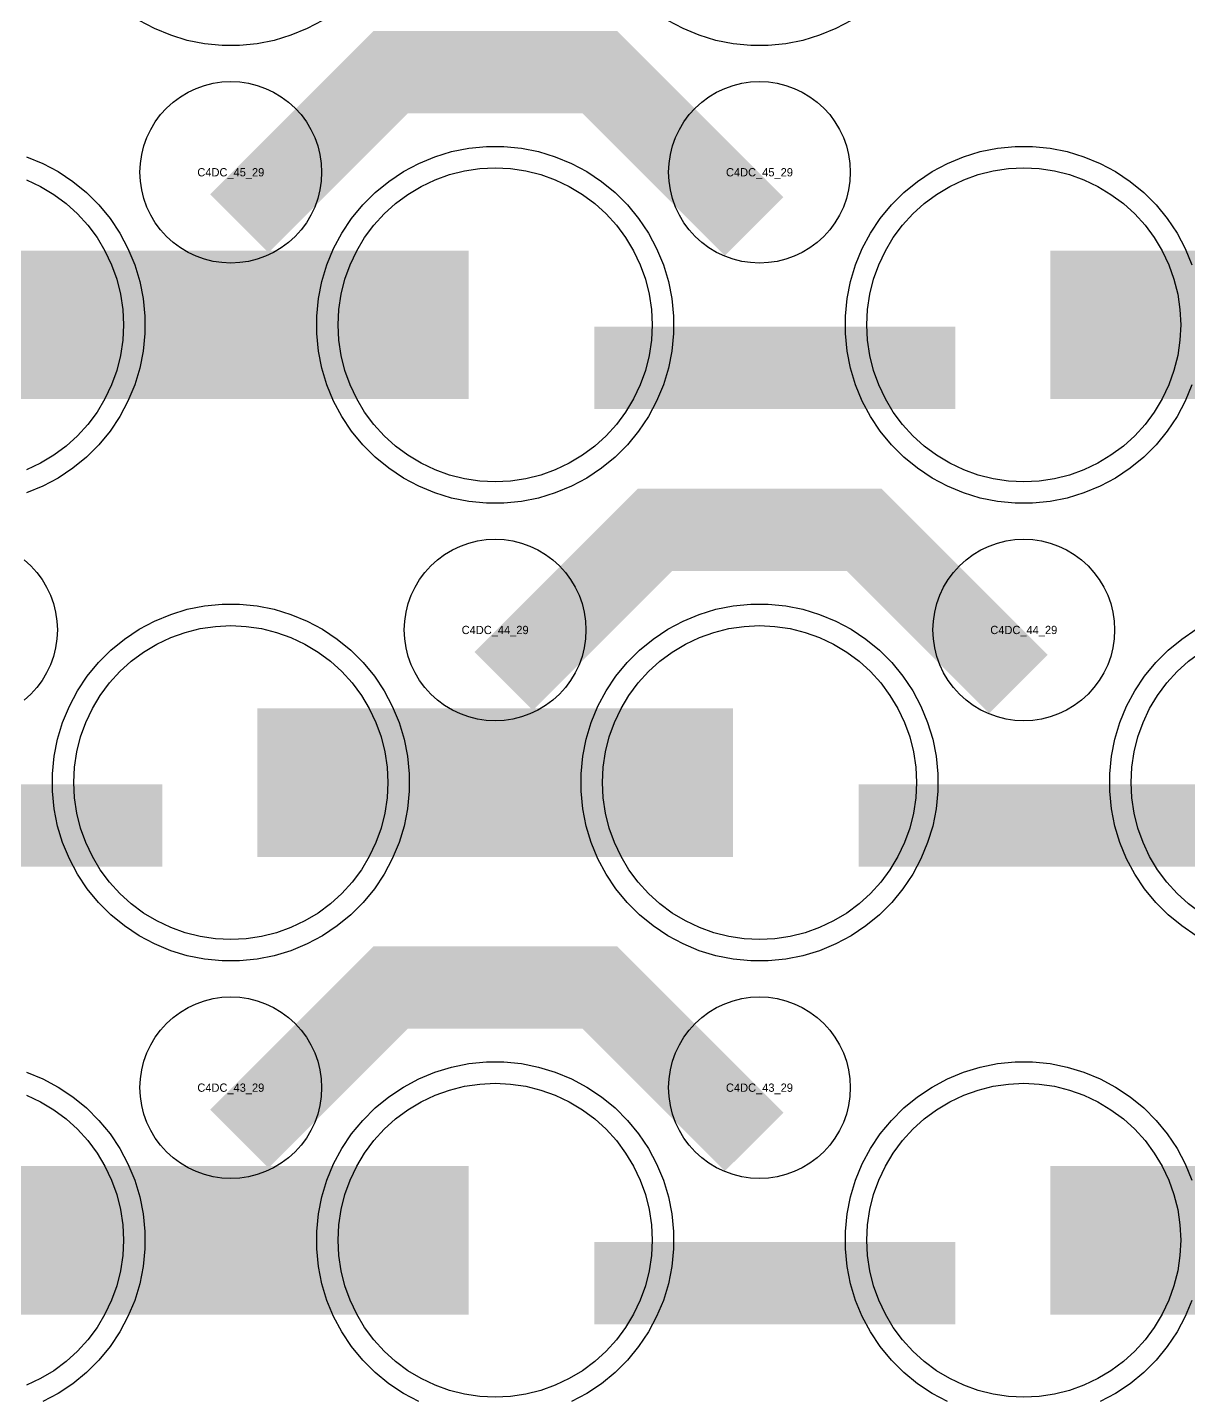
# Model space of a CAD drawing. Extents: x -11880 to 11880, y -14992 to 14992.
# Drawn here: x -2781.5 to -2430.1, y -8929.8 to -8514.2 of the extents above; entities that cross this region are included whole.
import ezdxf
from ezdxf.enums import TextEntityAlignment as Align

# ---------------------------------------------------------------- set-up
doc = ezdxf.new("R2010")
doc.units = 0
doc.header["$MEASUREMENT"] = 0
for name, color, linetype in [('GDS_775_DT_237', 138, 'CONTINUOUS'), ('RDL1_FS', 34, 'CONTINUOUS'), ('RDL_BS', 160, 'CONTINUOUS')]:
    doc.layers.add(name, color=color, linetype=linetype)

msp = doc.modelspace()

# ---------------------------------------------------------------- linework, layer by layer
at = {"layer": 'RDL1_FS'}
for points in [[(-2640, -8651.689), (-2644.657, -8651.46), (-2649.268, -8650.776), (-2653.791, -8649.644), (-2658.181, -8648.072), (-2662.395, -8646.08), (-2666.395, -8643.682), (-2670.14, -8640.904), (-2673.594, -8637.774), (-2676.724, -8634.32), (-2679.502, -8630.575), (-2681.9, -8626.575), (-2683.892, -8622.361), (-2685.464, -8617.971), (-2686.596, -8613.448), (-2687.28, -8608.837), (-2687.509, -8604.18), (-2687.28, -8599.523), (-2686.596, -8594.912), (-2685.464, -8590.389), (-2683.892, -8585.999), (-2681.9, -8581.785), (-2679.502, -8577.785), (-2676.724, -8574.04), (-2673.594, -8570.586), (-2670.14, -8567.456), (-2666.395, -8564.678), (-2662.395, -8562.28), (-2658.181, -8560.288), (-2653.791, -8558.716), (-2649.268, -8557.584), (-2644.657, -8556.9), (-2640, -8556.671), (-2635.343, -8556.9), (-2630.732, -8557.584), (-2626.209, -8558.716), (-2621.819, -8560.288), (-2617.605, -8562.28), (-2613.605, -8564.678), (-2609.86, -8567.456), (-2606.406, -8570.586), (-2603.276, -8574.04), (-2600.498, -8577.785), (-2598.1, -8581.785), (-2596.108, -8585.999), (-2594.536, -8590.389), (-2593.404, -8594.912), (-2592.72, -8599.523), (-2592.491, -8604.18), (-2592.72, -8608.837), (-2593.404, -8613.448), (-2594.536, -8617.971), (-2596.108, -8622.361), (-2598.1, -8626.575), (-2600.498, -8630.575), (-2603.276, -8634.32), (-2606.406, -8637.774), (-2609.86, -8640.904), (-2613.605, -8643.682), (-2617.605, -8646.08), (-2621.819, -8648.072), (-2626.209, -8649.644), (-2630.732, -8650.776), (-2635.343, -8651.46)], [(-2480, -8651.689), (-2484.657, -8651.46), (-2489.268, -8650.776), (-2493.791, -8649.644), (-2498.181, -8648.072), (-2502.395, -8646.08), (-2506.395, -8643.682), (-2510.14, -8640.904), (-2513.594, -8637.774), (-2516.724, -8634.32), (-2519.502, -8630.575), (-2521.9, -8626.575), (-2523.892, -8622.361), (-2525.464, -8617.971), (-2526.596, -8613.448), (-2527.28, -8608.837), (-2527.509, -8604.18), (-2527.28, -8599.523), (-2526.596, -8594.912), (-2525.464, -8590.389), (-2523.892, -8585.999), (-2521.9, -8581.785), (-2519.502, -8577.785), (-2516.724, -8574.04), (-2513.594, -8570.586), (-2510.14, -8567.456), (-2506.395, -8564.678), (-2502.395, -8562.28), (-2498.181, -8560.288), (-2493.791, -8558.716), (-2489.268, -8557.584), (-2484.657, -8556.9), (-2480, -8556.671), (-2475.343, -8556.9), (-2470.732, -8557.584), (-2466.209, -8558.716), (-2461.819, -8560.288), (-2457.605, -8562.28), (-2453.605, -8564.678), (-2449.86, -8567.456), (-2446.406, -8570.586), (-2443.276, -8574.04), (-2440.498, -8577.785), (-2438.1, -8581.785), (-2436.108, -8585.999), (-2434.536, -8590.389), (-2433.404, -8594.912), (-2432.72, -8599.523), (-2432.491, -8604.18), (-2432.72, -8608.837), (-2433.404, -8613.448), (-2434.536, -8617.971), (-2436.108, -8622.361), (-2438.1, -8626.575), (-2440.498, -8630.575), (-2443.276, -8634.32), (-2446.406, -8637.774), (-2449.86, -8640.904), (-2453.605, -8643.682), (-2457.605, -8646.08), (-2461.819, -8648.072), (-2466.209, -8649.644), (-2470.732, -8650.776), (-2475.343, -8651.46)], [(-2720, -8790.254), (-2724.657, -8790.025), (-2729.268, -8789.341), (-2733.791, -8788.209), (-2738.181, -8786.637), (-2742.395, -8784.645), (-2746.395, -8782.247), (-2750.14, -8779.469), (-2753.594, -8776.339), (-2756.724, -8772.885), (-2759.502, -8769.14), (-2761.9, -8765.14), (-2763.892, -8760.926), (-2765.464, -8756.536), (-2766.596, -8752.013), (-2767.28, -8747.402), (-2767.509, -8742.745), (-2767.28, -8738.088), (-2766.596, -8733.477), (-2765.464, -8728.954), (-2763.892, -8724.564), (-2761.9, -8720.35), (-2759.502, -8716.35), (-2756.724, -8712.605), (-2753.594, -8709.151), (-2750.14, -8706.021), (-2746.395, -8703.243), (-2742.395, -8700.845), (-2738.181, -8698.853), (-2733.791, -8697.281), (-2729.268, -8696.149), (-2724.657, -8695.465), (-2720, -8695.236), (-2715.343, -8695.465), (-2710.732, -8696.149), (-2706.209, -8697.281), (-2701.819, -8698.853), (-2697.605, -8700.845), (-2693.605, -8703.243), (-2689.86, -8706.021), (-2686.406, -8709.151), (-2683.276, -8712.605), (-2680.498, -8716.35), (-2678.1, -8720.35), (-2676.108, -8724.564), (-2674.536, -8728.954), (-2673.404, -8733.477), (-2672.72, -8738.088), (-2672.491, -8742.745), (-2672.72, -8747.402), (-2673.404, -8752.013), (-2674.536, -8756.536), (-2676.108, -8760.926), (-2678.1, -8765.14), (-2680.498, -8769.14), (-2683.276, -8772.885), (-2686.406, -8776.339), (-2689.86, -8779.469), (-2693.605, -8782.247), (-2697.605, -8784.645), (-2701.819, -8786.637), (-2706.209, -8788.209), (-2710.732, -8789.341), (-2715.343, -8790.025)], [(-2560, -8790.254), (-2564.657, -8790.025), (-2569.268, -8789.341), (-2573.791, -8788.209), (-2578.181, -8786.637), (-2582.395, -8784.645), (-2586.395, -8782.247), (-2590.14, -8779.469), (-2593.594, -8776.339), (-2596.724, -8772.885), (-2599.502, -8769.14), (-2601.9, -8765.14), (-2603.892, -8760.926), (-2605.464, -8756.536), (-2606.596, -8752.013), (-2607.28, -8747.402), (-2607.509, -8742.745), (-2607.28, -8738.088), (-2606.596, -8733.477), (-2605.464, -8728.954), (-2603.892, -8724.564), (-2601.9, -8720.35), (-2599.502, -8716.35), (-2596.724, -8712.605), (-2593.594, -8709.151), (-2590.14, -8706.021), (-2586.395, -8703.243), (-2582.395, -8700.845), (-2578.181, -8698.853), (-2573.791, -8697.281), (-2569.268, -8696.149), (-2564.657, -8695.465), (-2560, -8695.236), (-2555.343, -8695.465), (-2550.732, -8696.149), (-2546.209, -8697.281), (-2541.819, -8698.853), (-2537.605, -8700.845), (-2533.605, -8703.243), (-2529.86, -8706.021), (-2526.406, -8709.151), (-2523.276, -8712.605), (-2520.498, -8716.35), (-2518.1, -8720.35), (-2516.108, -8724.564), (-2514.536, -8728.954), (-2513.404, -8733.477), (-2512.72, -8738.088), (-2512.491, -8742.745), (-2512.72, -8747.402), (-2513.404, -8752.013), (-2514.536, -8756.536), (-2516.108, -8760.926), (-2518.1, -8765.14), (-2520.498, -8769.14), (-2523.276, -8772.885), (-2526.406, -8776.339), (-2529.86, -8779.469), (-2533.605, -8782.247), (-2537.605, -8784.645), (-2541.819, -8786.637), (-2546.209, -8788.209), (-2550.732, -8789.341), (-2555.343, -8790.025)], [(-2640, -8928.819), (-2644.657, -8928.59), (-2649.268, -8927.906), (-2653.791, -8926.774), (-2658.181, -8925.202), (-2662.395, -8923.21), (-2666.395, -8920.812), (-2670.14, -8918.034), (-2673.594, -8914.904), (-2676.724, -8911.45), (-2679.502, -8907.705), (-2681.9, -8903.705), (-2683.892, -8899.491), (-2685.464, -8895.101), (-2686.596, -8890.578), (-2687.28, -8885.967), (-2687.509, -8881.31), (-2687.28, -8876.653), (-2686.596, -8872.042), (-2685.464, -8867.519), (-2683.892, -8863.129), (-2681.9, -8858.915), (-2679.502, -8854.915), (-2676.724, -8851.17), (-2673.594, -8847.716), (-2670.14, -8844.586), (-2666.395, -8841.808), (-2662.395, -8839.41), (-2658.181, -8837.418), (-2653.791, -8835.846), (-2649.268, -8834.714), (-2644.657, -8834.03), (-2640, -8833.801), (-2635.343, -8834.03), (-2630.732, -8834.714), (-2626.209, -8835.846), (-2621.819, -8837.418), (-2617.605, -8839.41), (-2613.605, -8841.808), (-2609.86, -8844.586), (-2606.406, -8847.716), (-2603.276, -8851.17), (-2600.498, -8854.915), (-2598.1, -8858.915), (-2596.108, -8863.129), (-2594.536, -8867.519), (-2593.404, -8872.042), (-2592.72, -8876.653), (-2592.491, -8881.31), (-2592.72, -8885.967), (-2593.404, -8890.578), (-2594.536, -8895.101), (-2596.108, -8899.491), (-2598.1, -8903.705), (-2600.498, -8907.705), (-2603.276, -8911.45), (-2606.406, -8914.904), (-2609.86, -8918.034), (-2613.605, -8920.812), (-2617.605, -8923.21), (-2621.819, -8925.202), (-2626.209, -8926.774), (-2630.732, -8927.906), (-2635.343, -8928.59)], [(-2480, -8928.819), (-2484.657, -8928.59), (-2489.268, -8927.906), (-2493.791, -8926.774), (-2498.181, -8925.202), (-2502.395, -8923.21), (-2506.395, -8920.812), (-2510.14, -8918.034), (-2513.594, -8914.904), (-2516.724, -8911.45), (-2519.502, -8907.705), (-2521.9, -8903.705), (-2523.892, -8899.491), (-2525.464, -8895.101), (-2526.596, -8890.578), (-2527.28, -8885.967), (-2527.509, -8881.31), (-2527.28, -8876.653), (-2526.596, -8872.042), (-2525.464, -8867.519), (-2523.892, -8863.129), (-2521.9, -8858.915), (-2519.502, -8854.915), (-2516.724, -8851.17), (-2513.594, -8847.716), (-2510.14, -8844.586), (-2506.395, -8841.808), (-2502.395, -8839.41), (-2498.181, -8837.418), (-2493.791, -8835.846), (-2489.268, -8834.714), (-2484.657, -8834.03), (-2480, -8833.801), (-2475.343, -8834.03), (-2470.732, -8834.714), (-2466.209, -8835.846), (-2461.819, -8837.418), (-2457.605, -8839.41), (-2453.605, -8841.808), (-2449.86, -8844.586), (-2446.406, -8847.716), (-2443.276, -8851.17), (-2440.498, -8854.915), (-2438.1, -8858.915), (-2436.108, -8863.129), (-2434.536, -8867.519), (-2433.404, -8872.042), (-2432.72, -8876.653), (-2432.491, -8881.31), (-2432.72, -8885.967), (-2433.404, -8890.578), (-2434.536, -8895.101), (-2436.108, -8899.491), (-2438.1, -8903.705), (-2440.498, -8907.705), (-2443.276, -8911.45), (-2446.406, -8914.904), (-2449.86, -8918.034), (-2453.605, -8920.812), (-2457.605, -8923.21), (-2461.819, -8925.202), (-2466.209, -8926.774), (-2470.732, -8927.906), (-2475.343, -8928.59)]]:
    msp.add_lwpolyline(points, close=True, dxfattribs=at)
for points in [[(-2781.819, -8560.288), (-2777.605, -8562.28), (-2773.605, -8564.678), (-2769.86, -8567.456), (-2766.406, -8570.586), (-2763.276, -8574.04), (-2760.498, -8577.785), (-2758.1, -8581.785), (-2756.108, -8585.999), (-2754.536, -8590.389), (-2753.404, -8594.912), (-2752.72, -8599.523), (-2752.491, -8604.18), (-2752.72, -8608.837), (-2753.404, -8613.448), (-2754.536, -8617.971), (-2756.108, -8622.361), (-2758.1, -8626.575), (-2760.498, -8630.575), (-2763.276, -8634.32), (-2766.406, -8637.774), (-2769.86, -8640.904), (-2773.605, -8643.682), (-2777.605, -8646.08), (-2781.819, -8648.072)], [(-2426.395, -8782.247), (-2430.14, -8779.469), (-2433.594, -8776.339), (-2436.724, -8772.885), (-2439.502, -8769.14), (-2441.9, -8765.14), (-2443.892, -8760.926), (-2445.464, -8756.536), (-2446.596, -8752.013), (-2447.28, -8747.402), (-2447.509, -8742.745), (-2447.28, -8738.088), (-2446.596, -8733.477), (-2445.464, -8728.954), (-2443.892, -8724.564), (-2441.9, -8720.35), (-2439.502, -8716.35), (-2436.724, -8712.605), (-2433.594, -8709.151), (-2430.14, -8706.021), (-2426.395, -8703.243)], [(-2781.819, -8837.418), (-2777.605, -8839.41), (-2773.605, -8841.808), (-2769.86, -8844.586), (-2766.406, -8847.716), (-2763.276, -8851.17), (-2760.498, -8854.915), (-2758.1, -8858.915), (-2756.108, -8863.129), (-2754.536, -8867.519), (-2753.404, -8872.042), (-2752.72, -8876.653), (-2752.491, -8881.31), (-2752.72, -8885.967), (-2753.404, -8890.578), (-2754.536, -8895.101), (-2756.108, -8899.491), (-2758.1, -8903.705), (-2760.498, -8907.705), (-2763.276, -8911.45), (-2766.406, -8914.904), (-2769.86, -8918.034), (-2773.605, -8920.812), (-2777.605, -8923.21), (-2781.819, -8925.202)]]:
    msp.add_lwpolyline(points, dxfattribs=at)
for points in [[(-2791.998, -8604.18, 45, 45, 0), (-2719.998, -8604.18, 45, 45, 0)], [(-2719.998, -8604.18, 45, 45, 0), (-2647.998, -8604.18, 45, 45, 0)], [(-2471.998, -8604.18, 45, 45, 0), (-2399.998, -8604.18, 45, 45, 0)], [(-2711.998, -8742.745, 45, 45, 0), (-2639.998, -8742.745, 45, 45, 0)], [(-2639.998, -8742.745, 45, 45, 0), (-2567.998, -8742.745, 45, 45, 0)], [(-2791.998, -8881.31, 45, 45, 0), (-2719.998, -8881.31, 45, 45, 0)], [(-2719.998, -8881.31, 45, 45, 0), (-2647.998, -8881.31, 45, 45, 0)], [(-2471.998, -8881.31, 45, 45, 0), (-2399.998, -8881.31, 45, 45, 0)]]:
    msp.add_lwpolyline(points, format="xyseb", dxfattribs=at)
at = {"layer": 'RDL_BS'}
for points in [[(-2692.223, -8511.998), (-2696.885, -8514.49), (-2701.795, -8516.521), (-2706.835, -8518.052), (-2712.062, -8519.098), (-2717.356, -8519.615), (-2722.644, -8519.615), (-2727.938, -8519.098), (-2733.165, -8518.052), (-2738.205, -8516.521), (-2743.115, -8514.49), (-2747.777, -8511.998)], [(-2532.223, -8511.998), (-2536.885, -8514.49), (-2541.795, -8516.521), (-2546.835, -8518.052), (-2552.062, -8519.098), (-2557.356, -8519.615), (-2562.644, -8519.615), (-2567.938, -8519.098), (-2573.165, -8518.052), (-2578.205, -8516.521), (-2583.115, -8514.49), (-2587.777, -8511.998)], [(-2429.094, -8622.385), (-2431.125, -8627.295), (-2433.617, -8631.957), (-2436.564, -8636.371), (-2439.926, -8640.472), (-2443.708, -8644.254), (-2447.809, -8647.616), (-2452.223, -8650.563), (-2456.885, -8653.055), (-2461.795, -8655.086), (-2466.835, -8656.617), (-2472.062, -8657.663), (-2477.356, -8658.18), (-2482.644, -8658.18), (-2487.938, -8657.663), (-2493.165, -8656.617), (-2498.205, -8655.086), (-2503.115, -8653.055), (-2507.777, -8650.563), (-2512.191, -8647.616), (-2516.292, -8644.254), (-2520.074, -8640.472), (-2523.436, -8636.371), (-2526.383, -8631.957), (-2528.875, -8627.295), (-2530.906, -8622.385), (-2532.437, -8617.345), (-2533.483, -8612.118), (-2534, -8606.824), (-2534, -8601.536), (-2533.483, -8596.242), (-2532.437, -8591.015), (-2530.906, -8585.975), (-2528.875, -8581.065), (-2526.383, -8576.403), (-2523.436, -8571.989), (-2520.074, -8567.888), (-2516.292, -8564.106), (-2512.191, -8560.744), (-2507.777, -8557.797), (-2503.115, -8555.305), (-2498.205, -8553.274), (-2493.165, -8551.743), (-2487.938, -8550.697), (-2482.644, -8550.18), (-2477.356, -8550.18), (-2472.062, -8550.697), (-2466.835, -8551.743), (-2461.795, -8553.274), (-2456.885, -8555.305), (-2452.223, -8557.797), (-2447.809, -8560.744), (-2443.708, -8564.106), (-2439.926, -8567.888), (-2436.564, -8571.989), (-2433.617, -8576.403), (-2431.125, -8581.065), (-2429.094, -8585.975)], [(-2781.795, -8553.274), (-2776.885, -8555.305), (-2772.223, -8557.797), (-2767.809, -8560.744), (-2763.708, -8564.106), (-2759.926, -8567.888), (-2756.564, -8571.989), (-2753.617, -8576.403), (-2751.125, -8581.065), (-2749.094, -8585.975), (-2747.563, -8591.015), (-2746.517, -8596.242), (-2746, -8601.536), (-2746, -8606.824), (-2746.517, -8612.118), (-2747.563, -8617.345), (-2749.094, -8622.385), (-2751.125, -8627.295), (-2753.617, -8631.957), (-2756.564, -8636.371), (-2759.926, -8640.472), (-2763.708, -8644.254), (-2767.809, -8647.616), (-2772.223, -8650.563), (-2776.885, -8653.055), (-2781.795, -8655.086)], [(-2782.557, -8675.303), (-2780.558, -8677.115), (-2778.746, -8679.114), (-2777.143, -8681.277), (-2775.75, -8683.601), (-2774.598, -8686.038), (-2773.691, -8688.573), (-2773.034, -8691.192), (-2772.638, -8693.864), (-2772.506, -8696.557), (-2772.638, -8699.25), (-2773.034, -8701.922), (-2773.691, -8704.541), (-2774.598, -8707.076), (-2775.75, -8709.513), (-2777.143, -8711.837), (-2778.746, -8714), (-2780.558, -8715.999), (-2782.557, -8717.811)], [(-2427.777, -8789.128), (-2432.191, -8786.181), (-2436.292, -8782.819), (-2440.074, -8779.037), (-2443.436, -8774.936), (-2446.383, -8770.522), (-2448.875, -8765.86), (-2450.906, -8760.95), (-2452.437, -8755.91), (-2453.483, -8750.683), (-2454, -8745.389), (-2454, -8740.101), (-2453.483, -8734.807), (-2452.437, -8729.58), (-2450.906, -8724.54), (-2448.875, -8719.63), (-2446.383, -8714.968), (-2443.436, -8710.554), (-2440.074, -8706.453), (-2436.292, -8702.671), (-2432.191, -8699.309), (-2427.777, -8696.362)], [(-2663.115, -8930.185), (-2667.777, -8927.693), (-2672.191, -8924.746), (-2676.292, -8921.384), (-2680.074, -8917.602), (-2683.436, -8913.501), (-2686.383, -8909.087), (-2688.875, -8904.425), (-2690.906, -8899.515), (-2692.437, -8894.475), (-2693.483, -8889.248), (-2694, -8883.954), (-2694, -8878.666), (-2693.483, -8873.372), (-2692.437, -8868.145), (-2690.906, -8863.105), (-2688.875, -8858.195), (-2686.383, -8853.533), (-2683.436, -8849.119), (-2680.074, -8845.018), (-2676.292, -8841.236), (-2672.191, -8837.874), (-2667.777, -8834.927), (-2663.115, -8832.435), (-2658.205, -8830.404), (-2653.165, -8828.873), (-2647.938, -8827.827), (-2642.644, -8827.31), (-2637.356, -8827.31), (-2632.062, -8827.827), (-2626.835, -8828.873), (-2621.795, -8830.404), (-2616.885, -8832.435), (-2612.223, -8834.927), (-2607.809, -8837.874), (-2603.708, -8841.236), (-2599.926, -8845.018), (-2596.564, -8849.119), (-2593.617, -8853.533), (-2591.125, -8858.195), (-2589.094, -8863.105), (-2587.563, -8868.145), (-2586.517, -8873.372), (-2586, -8878.666), (-2586, -8883.954), (-2586.517, -8889.248), (-2587.563, -8894.475), (-2589.094, -8899.515), (-2591.125, -8904.425), (-2593.617, -8909.087), (-2596.564, -8913.501), (-2599.926, -8917.602), (-2603.708, -8921.384), (-2607.809, -8924.746), (-2612.223, -8927.693), (-2616.885, -8930.185)], [(-2503.115, -8930.185), (-2507.777, -8927.693), (-2512.191, -8924.746), (-2516.292, -8921.384), (-2520.074, -8917.602), (-2523.436, -8913.501), (-2526.383, -8909.087), (-2528.875, -8904.425), (-2530.906, -8899.515), (-2532.437, -8894.475), (-2533.483, -8889.248), (-2534, -8883.954), (-2534, -8878.666), (-2533.483, -8873.372), (-2532.437, -8868.145), (-2530.906, -8863.105), (-2528.875, -8858.195), (-2526.383, -8853.533), (-2523.436, -8849.119), (-2520.074, -8845.018), (-2516.292, -8841.236), (-2512.191, -8837.874), (-2507.777, -8834.927), (-2503.115, -8832.435), (-2498.205, -8830.404), (-2493.165, -8828.873), (-2487.938, -8827.827), (-2482.644, -8827.31), (-2477.356, -8827.31), (-2472.062, -8827.827), (-2466.835, -8828.873), (-2461.795, -8830.404), (-2456.885, -8832.435), (-2452.223, -8834.927), (-2447.809, -8837.874), (-2443.708, -8841.236), (-2439.926, -8845.018), (-2436.564, -8849.119), (-2433.617, -8853.533), (-2431.125, -8858.195), (-2429.094, -8863.105)], [(-2781.795, -8830.404), (-2776.885, -8832.435), (-2772.223, -8834.927), (-2767.809, -8837.874), (-2763.708, -8841.236), (-2759.926, -8845.018), (-2756.564, -8849.119), (-2753.617, -8853.533), (-2751.125, -8858.195), (-2749.094, -8863.105), (-2747.563, -8868.145), (-2746.517, -8873.372), (-2746, -8878.666), (-2746, -8883.954), (-2746.517, -8889.248), (-2747.563, -8894.475), (-2749.094, -8899.515), (-2751.125, -8904.425), (-2753.617, -8909.087), (-2756.564, -8913.501), (-2759.926, -8917.602), (-2763.708, -8921.384), (-2767.809, -8924.746), (-2772.223, -8927.693), (-2776.885, -8930.185)], [(-2429.094, -8899.515), (-2431.125, -8904.425), (-2433.617, -8909.087), (-2436.564, -8913.501), (-2439.926, -8917.602), (-2443.708, -8921.384), (-2447.809, -8924.746), (-2452.223, -8927.693), (-2456.885, -8930.185)]]:
    msp.add_lwpolyline(points, dxfattribs=at)
for points in [[(-2717.438, -8573.494, 25, 25, 0), (-2671.623, -8527.679, 25, 25, 0), (-2638.07, -8527.679, 25, 25, 0)], [(-2561.599, -8574.393, 25, 25, 0), (-2608.313, -8527.679, 25, 25, 0), (-2638.071, -8527.679, 25, 25, 0)], [(-2609.984, -8617.193, 25, 25, 0), (-2500.719, -8617.193, 25, 25, 0)], [(-2637.438, -8712.059, 25, 25, 0), (-2591.623, -8666.244, 25, 25, 0), (-2558.07, -8666.244, 25, 25, 0)], [(-2481.599, -8712.958, 25, 25, 0), (-2528.313, -8666.244, 25, 25, 0), (-2558.071, -8666.244, 25, 25, 0)], [(-2849.984, -8755.758, 25, 25, 0), (-2740.719, -8755.758, 25, 25, 0)], [(-2529.984, -8755.758, 25, 25, 0), (-2420.719, -8755.758, 25, 25, 0)], [(-2717.438, -8850.624, 25, 25, 0), (-2671.623, -8804.809, 25, 25, 0), (-2638.07, -8804.809, 25, 25, 0)], [(-2561.599, -8851.523, 25, 25, 0), (-2608.313, -8804.809, 25, 25, 0), (-2638.071, -8804.809, 25, 25, 0)], [(-2609.984, -8894.323, 25, 25, 0), (-2500.719, -8894.323, 25, 25, 0)]]:
    msp.add_lwpolyline(points, format="xyseb", dxfattribs=at)
for points in [[(-2720, -8585.486), (-2722.693, -8585.354), (-2725.365, -8584.958), (-2727.984, -8584.301), (-2730.519, -8583.394), (-2732.956, -8582.242), (-2735.28, -8580.849), (-2737.443, -8579.246), (-2739.442, -8577.434), (-2741.254, -8575.435), (-2742.857, -8573.272), (-2744.25, -8570.948), (-2745.402, -8568.511), (-2746.309, -8565.976), (-2746.966, -8563.357), (-2747.362, -8560.685), (-2747.494, -8557.992), (-2747.362, -8555.299), (-2746.966, -8552.627), (-2746.309, -8550.008), (-2745.402, -8547.473), (-2744.25, -8545.036), (-2742.857, -8542.712), (-2741.254, -8540.549), (-2739.442, -8538.55), (-2737.443, -8536.738), (-2735.28, -8535.135), (-2732.956, -8533.742), (-2730.519, -8532.59), (-2727.984, -8531.683), (-2725.365, -8531.026), (-2722.693, -8530.63), (-2720, -8530.498), (-2717.307, -8530.63), (-2714.635, -8531.026), (-2712.016, -8531.683), (-2709.481, -8532.59), (-2707.044, -8533.742), (-2704.72, -8535.135), (-2702.557, -8536.738), (-2700.558, -8538.55), (-2698.746, -8540.549), (-2697.143, -8542.712), (-2695.75, -8545.036), (-2694.598, -8547.473), (-2693.691, -8550.008), (-2693.034, -8552.627), (-2692.638, -8555.299), (-2692.506, -8557.992), (-2692.638, -8560.685), (-2693.034, -8563.357), (-2693.691, -8565.976), (-2694.598, -8568.511), (-2695.75, -8570.948), (-2697.143, -8573.272), (-2698.746, -8575.435), (-2700.558, -8577.434), (-2702.557, -8579.246), (-2704.72, -8580.849), (-2707.044, -8582.242), (-2709.481, -8583.394), (-2712.016, -8584.301), (-2714.635, -8584.958), (-2717.307, -8585.354)], [(-2560, -8585.486), (-2562.693, -8585.354), (-2565.365, -8584.958), (-2567.984, -8584.301), (-2570.519, -8583.394), (-2572.956, -8582.242), (-2575.28, -8580.849), (-2577.443, -8579.246), (-2579.442, -8577.434), (-2581.254, -8575.435), (-2582.857, -8573.272), (-2584.25, -8570.948), (-2585.402, -8568.511), (-2586.309, -8565.976), (-2586.966, -8563.357), (-2587.362, -8560.685), (-2587.494, -8557.992), (-2587.362, -8555.299), (-2586.966, -8552.627), (-2586.309, -8550.008), (-2585.402, -8547.473), (-2584.25, -8545.036), (-2582.857, -8542.712), (-2581.254, -8540.549), (-2579.442, -8538.55), (-2577.443, -8536.738), (-2575.28, -8535.135), (-2572.956, -8533.742), (-2570.519, -8532.59), (-2567.984, -8531.683), (-2565.365, -8531.026), (-2562.693, -8530.63), (-2560, -8530.498), (-2557.307, -8530.63), (-2554.635, -8531.026), (-2552.016, -8531.683), (-2549.481, -8532.59), (-2547.044, -8533.742), (-2544.72, -8535.135), (-2542.557, -8536.738), (-2540.558, -8538.55), (-2538.746, -8540.549), (-2537.143, -8542.712), (-2535.75, -8545.036), (-2534.598, -8547.473), (-2533.691, -8550.008), (-2533.034, -8552.627), (-2532.638, -8555.299), (-2532.506, -8557.992), (-2532.638, -8560.685), (-2533.034, -8563.357), (-2533.691, -8565.976), (-2534.598, -8568.511), (-2535.75, -8570.948), (-2537.143, -8573.272), (-2538.746, -8575.435), (-2540.558, -8577.434), (-2542.557, -8579.246), (-2544.72, -8580.849), (-2547.044, -8582.242), (-2549.481, -8583.394), (-2552.016, -8584.301), (-2554.635, -8584.958), (-2557.307, -8585.354)], [(-2642.644, -8658.18), (-2647.938, -8657.663), (-2653.165, -8656.617), (-2658.205, -8655.086), (-2663.115, -8653.055), (-2667.777, -8650.563), (-2672.191, -8647.616), (-2676.292, -8644.254), (-2680.074, -8640.472), (-2683.436, -8636.371), (-2686.383, -8631.957), (-2688.875, -8627.295), (-2690.906, -8622.385), (-2692.437, -8617.345), (-2693.483, -8612.118), (-2694, -8606.824), (-2694, -8601.536), (-2693.483, -8596.242), (-2692.437, -8591.015), (-2690.906, -8585.975), (-2688.875, -8581.065), (-2686.383, -8576.403), (-2683.436, -8571.989), (-2680.074, -8567.888), (-2676.292, -8564.106), (-2672.191, -8560.744), (-2667.777, -8557.797), (-2663.115, -8555.305), (-2658.205, -8553.274), (-2653.165, -8551.743), (-2647.938, -8550.697), (-2642.644, -8550.18), (-2637.356, -8550.18), (-2632.062, -8550.697), (-2626.835, -8551.743), (-2621.795, -8553.274), (-2616.885, -8555.305), (-2612.223, -8557.797), (-2607.809, -8560.744), (-2603.708, -8564.106), (-2599.926, -8567.888), (-2596.564, -8571.989), (-2593.617, -8576.403), (-2591.125, -8581.065), (-2589.094, -8585.975), (-2587.563, -8591.015), (-2586.517, -8596.242), (-2586, -8601.536), (-2586, -8606.824), (-2586.517, -8612.118), (-2587.563, -8617.345), (-2589.094, -8622.385), (-2591.125, -8627.295), (-2593.617, -8631.957), (-2596.564, -8636.371), (-2599.926, -8640.472), (-2603.708, -8644.254), (-2607.809, -8647.616), (-2612.223, -8650.563), (-2616.885, -8653.055), (-2621.795, -8655.086), (-2626.835, -8656.617), (-2632.062, -8657.663), (-2637.356, -8658.18)], [(-2640, -8724.051), (-2642.693, -8723.919), (-2645.365, -8723.523), (-2647.984, -8722.866), (-2650.519, -8721.959), (-2652.956, -8720.807), (-2655.28, -8719.414), (-2657.443, -8717.811), (-2659.442, -8715.999), (-2661.254, -8714), (-2662.857, -8711.837), (-2664.25, -8709.513), (-2665.402, -8707.076), (-2666.309, -8704.541), (-2666.966, -8701.922), (-2667.362, -8699.25), (-2667.494, -8696.557), (-2667.362, -8693.864), (-2666.966, -8691.192), (-2666.309, -8688.573), (-2665.402, -8686.038), (-2664.25, -8683.601), (-2662.857, -8681.277), (-2661.254, -8679.114), (-2659.442, -8677.115), (-2657.443, -8675.303), (-2655.28, -8673.7), (-2652.956, -8672.307), (-2650.519, -8671.155), (-2647.984, -8670.248), (-2645.365, -8669.591), (-2642.693, -8669.195), (-2640, -8669.063), (-2637.307, -8669.195), (-2634.635, -8669.591), (-2632.016, -8670.248), (-2629.481, -8671.155), (-2627.044, -8672.307), (-2624.72, -8673.7), (-2622.557, -8675.303), (-2620.558, -8677.115), (-2618.746, -8679.114), (-2617.143, -8681.277), (-2615.75, -8683.601), (-2614.598, -8686.038), (-2613.691, -8688.573), (-2613.034, -8691.192), (-2612.638, -8693.864), (-2612.506, -8696.557), (-2612.638, -8699.25), (-2613.034, -8701.922), (-2613.691, -8704.541), (-2614.598, -8707.076), (-2615.75, -8709.513), (-2617.143, -8711.837), (-2618.746, -8714), (-2620.558, -8715.999), (-2622.557, -8717.811), (-2624.72, -8719.414), (-2627.044, -8720.807), (-2629.481, -8721.959), (-2632.016, -8722.866), (-2634.635, -8723.523), (-2637.307, -8723.919)], [(-2480, -8724.051), (-2482.693, -8723.919), (-2485.365, -8723.523), (-2487.984, -8722.866), (-2490.519, -8721.959), (-2492.956, -8720.807), (-2495.28, -8719.414), (-2497.443, -8717.811), (-2499.442, -8715.999), (-2501.254, -8714), (-2502.857, -8711.837), (-2504.25, -8709.513), (-2505.402, -8707.076), (-2506.309, -8704.541), (-2506.966, -8701.922), (-2507.362, -8699.25), (-2507.494, -8696.557), (-2507.362, -8693.864), (-2506.966, -8691.192), (-2506.309, -8688.573), (-2505.402, -8686.038), (-2504.25, -8683.601), (-2502.857, -8681.277), (-2501.254, -8679.114), (-2499.442, -8677.115), (-2497.443, -8675.303), (-2495.28, -8673.7), (-2492.956, -8672.307), (-2490.519, -8671.155), (-2487.984, -8670.248), (-2485.365, -8669.591), (-2482.693, -8669.195), (-2480, -8669.063), (-2477.307, -8669.195), (-2474.635, -8669.591), (-2472.016, -8670.248), (-2469.481, -8671.155), (-2467.044, -8672.307), (-2464.72, -8673.7), (-2462.557, -8675.303), (-2460.558, -8677.115), (-2458.746, -8679.114), (-2457.143, -8681.277), (-2455.75, -8683.601), (-2454.598, -8686.038), (-2453.691, -8688.573), (-2453.034, -8691.192), (-2452.638, -8693.864), (-2452.506, -8696.557), (-2452.638, -8699.25), (-2453.034, -8701.922), (-2453.691, -8704.541), (-2454.598, -8707.076), (-2455.75, -8709.513), (-2457.143, -8711.837), (-2458.746, -8714), (-2460.558, -8715.999), (-2462.557, -8717.811), (-2464.72, -8719.414), (-2467.044, -8720.807), (-2469.481, -8721.959), (-2472.016, -8722.866), (-2474.635, -8723.523), (-2477.307, -8723.919)], [(-2722.644, -8796.745), (-2727.938, -8796.228), (-2733.165, -8795.182), (-2738.205, -8793.651), (-2743.115, -8791.62), (-2747.777, -8789.128), (-2752.191, -8786.181), (-2756.292, -8782.819), (-2760.074, -8779.037), (-2763.436, -8774.936), (-2766.383, -8770.522), (-2768.875, -8765.86), (-2770.906, -8760.95), (-2772.437, -8755.91), (-2773.483, -8750.683), (-2774, -8745.389), (-2774, -8740.101), (-2773.483, -8734.807), (-2772.437, -8729.58), (-2770.906, -8724.54), (-2768.875, -8719.63), (-2766.383, -8714.968), (-2763.436, -8710.554), (-2760.074, -8706.453), (-2756.292, -8702.671), (-2752.191, -8699.309), (-2747.777, -8696.362), (-2743.115, -8693.87), (-2738.205, -8691.839), (-2733.165, -8690.308), (-2727.938, -8689.262), (-2722.644, -8688.745), (-2717.356, -8688.745), (-2712.062, -8689.262), (-2706.835, -8690.308), (-2701.795, -8691.839), (-2696.885, -8693.87), (-2692.223, -8696.362), (-2687.809, -8699.309), (-2683.708, -8702.671), (-2679.926, -8706.453), (-2676.564, -8710.554), (-2673.617, -8714.968), (-2671.125, -8719.63), (-2669.094, -8724.54), (-2667.563, -8729.58), (-2666.517, -8734.807), (-2666, -8740.101), (-2666, -8745.389), (-2666.517, -8750.683), (-2667.563, -8755.91), (-2669.094, -8760.95), (-2671.125, -8765.86), (-2673.617, -8770.522), (-2676.564, -8774.936), (-2679.926, -8779.037), (-2683.708, -8782.819), (-2687.809, -8786.181), (-2692.223, -8789.128), (-2696.885, -8791.62), (-2701.795, -8793.651), (-2706.835, -8795.182), (-2712.062, -8796.228), (-2717.356, -8796.745)], [(-2562.644, -8796.745), (-2567.938, -8796.228), (-2573.165, -8795.182), (-2578.205, -8793.651), (-2583.115, -8791.62), (-2587.777, -8789.128), (-2592.191, -8786.181), (-2596.292, -8782.819), (-2600.074, -8779.037), (-2603.436, -8774.936), (-2606.383, -8770.522), (-2608.875, -8765.86), (-2610.906, -8760.95), (-2612.437, -8755.91), (-2613.483, -8750.683), (-2614, -8745.389), (-2614, -8740.101), (-2613.483, -8734.807), (-2612.437, -8729.58), (-2610.906, -8724.54), (-2608.875, -8719.63), (-2606.383, -8714.968), (-2603.436, -8710.554), (-2600.074, -8706.453), (-2596.292, -8702.671), (-2592.191, -8699.309), (-2587.777, -8696.362), (-2583.115, -8693.87), (-2578.205, -8691.839), (-2573.165, -8690.308), (-2567.938, -8689.262), (-2562.644, -8688.745), (-2557.356, -8688.745), (-2552.062, -8689.262), (-2546.835, -8690.308), (-2541.795, -8691.839), (-2536.885, -8693.87), (-2532.223, -8696.362), (-2527.809, -8699.309), (-2523.708, -8702.671), (-2519.926, -8706.453), (-2516.564, -8710.554), (-2513.617, -8714.968), (-2511.125, -8719.63), (-2509.094, -8724.54), (-2507.563, -8729.58), (-2506.517, -8734.807), (-2506, -8740.101), (-2506, -8745.389), (-2506.517, -8750.683), (-2507.563, -8755.91), (-2509.094, -8760.95), (-2511.125, -8765.86), (-2513.617, -8770.522), (-2516.564, -8774.936), (-2519.926, -8779.037), (-2523.708, -8782.819), (-2527.809, -8786.181), (-2532.223, -8789.128), (-2536.885, -8791.62), (-2541.795, -8793.651), (-2546.835, -8795.182), (-2552.062, -8796.228), (-2557.356, -8796.745)], [(-2720, -8862.616), (-2722.693, -8862.484), (-2725.365, -8862.088), (-2727.984, -8861.431), (-2730.519, -8860.524), (-2732.956, -8859.372), (-2735.28, -8857.979), (-2737.443, -8856.376), (-2739.442, -8854.564), (-2741.254, -8852.565), (-2742.857, -8850.402), (-2744.25, -8848.078), (-2745.402, -8845.641), (-2746.309, -8843.106), (-2746.966, -8840.487), (-2747.362, -8837.815), (-2747.494, -8835.122), (-2747.362, -8832.429), (-2746.966, -8829.757), (-2746.309, -8827.138), (-2745.402, -8824.603), (-2744.25, -8822.166), (-2742.857, -8819.842), (-2741.254, -8817.679), (-2739.442, -8815.68), (-2737.443, -8813.868), (-2735.28, -8812.265), (-2732.956, -8810.872), (-2730.519, -8809.72), (-2727.984, -8808.813), (-2725.365, -8808.156), (-2722.693, -8807.76), (-2720, -8807.628), (-2717.307, -8807.76), (-2714.635, -8808.156), (-2712.016, -8808.813), (-2709.481, -8809.72), (-2707.044, -8810.872), (-2704.72, -8812.265), (-2702.557, -8813.868), (-2700.558, -8815.68), (-2698.746, -8817.679), (-2697.143, -8819.842), (-2695.75, -8822.166), (-2694.598, -8824.603), (-2693.691, -8827.138), (-2693.034, -8829.757), (-2692.638, -8832.429), (-2692.506, -8835.122), (-2692.638, -8837.815), (-2693.034, -8840.487), (-2693.691, -8843.106), (-2694.598, -8845.641), (-2695.75, -8848.078), (-2697.143, -8850.402), (-2698.746, -8852.565), (-2700.558, -8854.564), (-2702.557, -8856.376), (-2704.72, -8857.979), (-2707.044, -8859.372), (-2709.481, -8860.524), (-2712.016, -8861.431), (-2714.635, -8862.088), (-2717.307, -8862.484)], [(-2560, -8862.616), (-2562.693, -8862.484), (-2565.365, -8862.088), (-2567.984, -8861.431), (-2570.519, -8860.524), (-2572.956, -8859.372), (-2575.28, -8857.979), (-2577.443, -8856.376), (-2579.442, -8854.564), (-2581.254, -8852.565), (-2582.857, -8850.402), (-2584.25, -8848.078), (-2585.402, -8845.641), (-2586.309, -8843.106), (-2586.966, -8840.487), (-2587.362, -8837.815), (-2587.494, -8835.122), (-2587.362, -8832.429), (-2586.966, -8829.757), (-2586.309, -8827.138), (-2585.402, -8824.603), (-2584.25, -8822.166), (-2582.857, -8819.842), (-2581.254, -8817.679), (-2579.442, -8815.68), (-2577.443, -8813.868), (-2575.28, -8812.265), (-2572.956, -8810.872), (-2570.519, -8809.72), (-2567.984, -8808.813), (-2565.365, -8808.156), (-2562.693, -8807.76), (-2560, -8807.628), (-2557.307, -8807.76), (-2554.635, -8808.156), (-2552.016, -8808.813), (-2549.481, -8809.72), (-2547.044, -8810.872), (-2544.72, -8812.265), (-2542.557, -8813.868), (-2540.558, -8815.68), (-2538.746, -8817.679), (-2537.143, -8819.842), (-2535.75, -8822.166), (-2534.598, -8824.603), (-2533.691, -8827.138), (-2533.034, -8829.757), (-2532.638, -8832.429), (-2532.506, -8835.122), (-2532.638, -8837.815), (-2533.034, -8840.487), (-2533.691, -8843.106), (-2534.598, -8845.641), (-2535.75, -8848.078), (-2537.143, -8850.402), (-2538.746, -8852.565), (-2540.558, -8854.564), (-2542.557, -8856.376), (-2544.72, -8857.979), (-2547.044, -8859.372), (-2549.481, -8860.524), (-2552.016, -8861.431), (-2554.635, -8862.088), (-2557.307, -8862.484)]]:
    msp.add_lwpolyline(points, close=True, dxfattribs=at)

# ---------------------------------------------------------------- texts
at = {"layer": 'GDS_775_DT_237'}
for s, p in [('C4DC_45_29', (-2720, -8557.992)), ('C4DC_45_29', (-2720, -8557.992)), ('C4DC_45_29', (-2560, -8557.992)), ('C4DC_45_29', (-2560, -8557.992)), ('C4DC_44_29', (-2640, -8696.557)), ('C4DC_44_29', (-2640, -8696.557)), ('C4DC_44_29', (-2480, -8696.557)), ('C4DC_44_29', (-2480, -8696.557)), ('C4DC_43_29', (-2720, -8835.122)), ('C4DC_43_29', (-2720, -8835.122)), ('C4DC_43_29', (-2560, -8835.122)), ('C4DC_43_29', (-2560, -8835.122))]:
    msp.add_text(s, height=2.5, dxfattribs=at).set_placement(p, align=Align.MIDDLE_CENTER)

doc.saveas('drawing.dxf')
